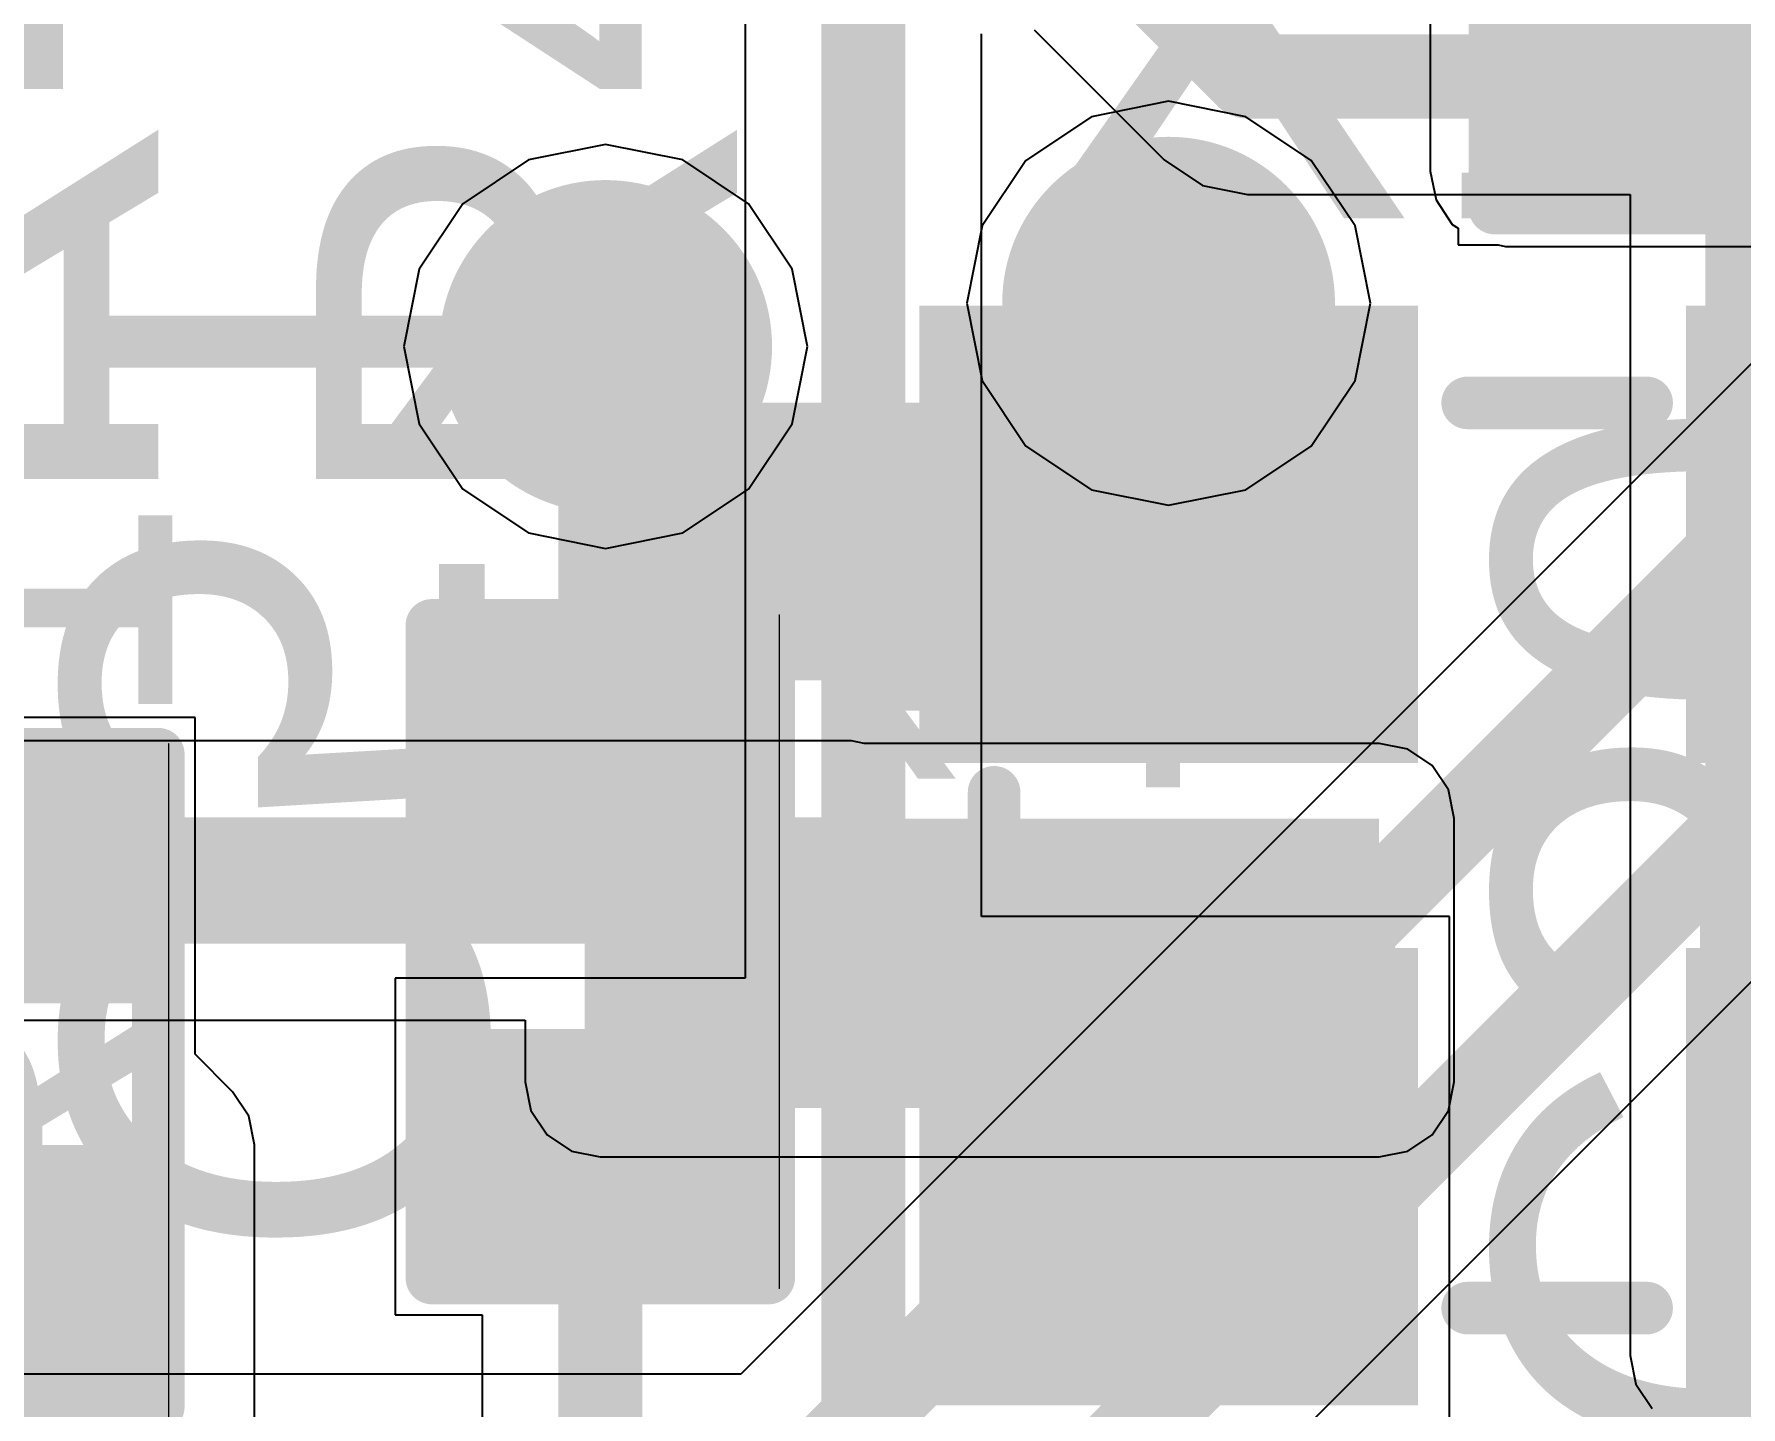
# Model space of a CAD drawing. Header units: inches. Extents: x -0.91 to 3.86, y -0.82 to 4.16.
# Drawn here: x 1.9162 to 2.0784, y 3.0251 to 3.1555 of the extents above; entities that cross this region are included whole.
import ezdxf

# ---------------------------------------------------------------- set-up
doc = ezdxf.new("R2010")
doc.units = ezdxf.units.IN
doc.header["$MEASUREMENT"] = 0
for name, color, linetype in [('Bottom Layer 1', 5, 'Continuous'), ('Bottom Overlay', 54, 'Continuous'), ('Bottom Paste', 16, 'Continuous'), ('Bottom Solder', 6, 'Continuous'), ('GND+Signal', 16, 'Continuous'), ('Mechanical 17', 56, 'Continuous'), ('PWR+Signal', 76, 'Continuous'), ('Top Layer 1', 1, 'Continuous'), ('Top Overlay', 2, 'Continuous'), ('Top Paste', 8, 'Continuous'), ('Top Solder', 216, 'Continuous'), ('Via Holes', 16, 'Continuous')]:
    doc.layers.add(name, color=color, linetype=linetype)
doc.styles.add('Arial', font='', dxfattribs={"height": 0.2})
doc.styles.get('Arial').set_extended_font_data('Arial')

# ---------------------------------------------------------------- blocks, each defined once
blk = doc.blocks.new('C___0402_1')
at = {"layer": 'Top Layer 1'}
for points in [[(-0.0275, -0.0125), (-0.0275, 0.0125), (-0.0095, 0.0125), (-0.0095, -0.0125)], [(0.0095, -0.0125), (0.0095, 0.0125), (0.0275, 0.0125), (0.0275, -0.0125)]]:
    blk.add_hatch(color=1, dxfattribs=at).paths.add_polyline_path(points)
at = {"layer": 'Top Paste'}
for points in [[(-0.0275, -0.0125), (-0.0275, 0.0125), (-0.0095, 0.0125), (-0.0095, -0.0125)], [(0.0095, -0.0125), (0.0095, 0.0125), (0.0275, 0.0125), (0.0275, -0.0125)]]:
    blk.add_hatch(color=8, dxfattribs=at).paths.add_polyline_path(points)
at = {"layer": 'Top Solder'}
for points in [[(-0.02986, -0.01486), (-0.02986, 0.01486), (-0.00714, 0.01486), (-0.00714, -0.01486)], [(0.00714, -0.01486), (0.00714, 0.01486), (0.02986, 0.01486), (0.02986, -0.01486)]]:
    blk.add_hatch(color=216, dxfattribs=at).paths.add_polyline_path(points)
at = {"layer": 'Top Overlay'}
for points in [[(-0.031, 0.016, 0.005, 0.005, 0), (-0.031, -0.016, 0.005, 0.005, 0)], [(-0.031, 0.016, 0.005, 0.005, 0), (-0.011, 0.016, 0.005, 0.005, 0)], [(0.011, 0.016, 0.005, 0.005, 0), (0.031, 0.016, 0.005, 0.005, 0)], [(0.031, 0.016, 0.005, 0.005, 0), (0.031, -0.016, 0.005, 0.005, 0)], [(-0.031, -0.016, 0.005, 0.005, 0), (-0.011, -0.016, 0.005, 0.005, 0)], [(0.011, -0.016, 0.005, 0.005, 0), (0.031, -0.016, 0.005, 0.005, 0)]]:
    blk.add_lwpolyline(points, format="xyseb", dxfattribs=at)
for points in [[(-0.03225, 0.016, 0.0025, 0.0025, 1), (-0.02975, 0.016, 0.0025, 0.0025, 1)], [(-0.03225, 0.016, 0.0025, 0.0025, 1), (-0.02975, 0.016, 0.0025, 0.0025, 1)], [(-0.01225, 0.016, 0.0025, 0.0025, 1), (-0.00975, 0.016, 0.0025, 0.0025, 1)], [(0.00975, 0.016, 0.0025, 0.0025, 1), (0.01225, 0.016, 0.0025, 0.0025, 1)], [(0.02975, 0.016, 0.0025, 0.0025, 1), (0.03225, 0.016, 0.0025, 0.0025, 1)], [(0.02975, 0.016, 0.0025, 0.0025, 1), (0.03225, 0.016, 0.0025, 0.0025, 1)], [(-0.03225, -0.016, 0.0025, 0.0025, 1), (-0.02975, -0.016, 0.0025, 0.0025, 1)], [(-0.03225, -0.016, 0.0025, 0.0025, 1), (-0.02975, -0.016, 0.0025, 0.0025, 1)], [(-0.01225, -0.016, 0.0025, 0.0025, 1), (-0.00975, -0.016, 0.0025, 0.0025, 1)], [(0.00975, -0.016, 0.0025, 0.0025, 1), (0.01225, -0.016, 0.0025, 0.0025, 1)], [(0.02975, -0.016, 0.0025, 0.0025, 1), (0.03225, -0.016, 0.0025, 0.0025, 1)], [(0.02975, -0.016, 0.0025, 0.0025, 1), (0.03225, -0.016, 0.0025, 0.0025, 1)]]:
    blk.add_lwpolyline(points, format="xyseb", close=True, dxfattribs=at)
blk = doc.blocks.new('C___0402_B_16')
at = {"layer": 'Bottom Layer 1'}
for points in [[(-0.0095, 0.0125), (-0.0095, -0.0125), (-0.0275, -0.0125), (-0.0275, 0.0125)], [(0.0275, 0.0125), (0.0275, -0.0125), (0.0095, -0.0125), (0.0095, 0.0125)]]:
    blk.add_hatch(color=5, dxfattribs=at).paths.add_polyline_path(points)
at = {"layer": 'Bottom Paste'}
for points in [[(-0.0095, 0.0125), (-0.0095, -0.0125), (-0.0275, -0.0125), (-0.0275, 0.0125)], [(0.0275, 0.0125), (0.0275, -0.0125), (0.0095, -0.0125), (0.0095, 0.0125)]]:
    blk.add_hatch(color=16, dxfattribs=at).paths.add_polyline_path(points)
at = {"layer": 'Bottom Solder'}
for points in [[(-0.00714, 0.01486), (-0.00714, -0.01486), (-0.02986, -0.01486), (-0.02986, 0.01486)], [(0.02986, 0.01486), (0.02986, -0.01486), (0.00714, -0.01486), (0.00714, 0.01486)]]:
    blk.add_hatch(color=6, dxfattribs=at).paths.add_polyline_path(points)
at = {"layer": 'Bottom Overlay'}
for points in [[(-0.031, 0.016, 0.005, 0.005, 0), (-0.031, -0.016, 0.005, 0.005, 0)], [(-0.031, 0.016, 0.005, 0.005, 0), (-0.011, 0.016, 0.005, 0.005, 0)], [(0.011, 0.016, 0.005, 0.005, 0), (0.031, 0.016, 0.005, 0.005, 0)], [(0.031, 0.016, 0.005, 0.005, 0), (0.031, -0.016, 0.005, 0.005, 0)], [(-0.031, -0.016, 0.005, 0.005, 0), (-0.011, -0.016, 0.005, 0.005, 0)], [(0.011, -0.016, 0.005, 0.005, 0), (0.031, -0.016, 0.005, 0.005, 0)]]:
    blk.add_lwpolyline(points, format="xyseb", dxfattribs=at)
for points in [[(-0.03225, 0.016, 0.0025, 0.0025, 1), (-0.02975, 0.016, 0.0025, 0.0025, 1)], [(-0.03225, 0.016, 0.0025, 0.0025, 1), (-0.02975, 0.016, 0.0025, 0.0025, 1)], [(-0.01225, 0.016, 0.0025, 0.0025, 1), (-0.00975, 0.016, 0.0025, 0.0025, 1)], [(0.00975, 0.016, 0.0025, 0.0025, 1), (0.01225, 0.016, 0.0025, 0.0025, 1)], [(0.02975, 0.016, 0.0025, 0.0025, 1), (0.03225, 0.016, 0.0025, 0.0025, 1)], [(0.02975, 0.016, 0.0025, 0.0025, 1), (0.03225, 0.016, 0.0025, 0.0025, 1)], [(-0.03225, -0.016, 0.0025, 0.0025, 1), (-0.02975, -0.016, 0.0025, 0.0025, 1)], [(-0.03225, -0.016, 0.0025, 0.0025, 1), (-0.02975, -0.016, 0.0025, 0.0025, 1)], [(-0.01225, -0.016, 0.0025, 0.0025, 1), (-0.00975, -0.016, 0.0025, 0.0025, 1)], [(0.00975, -0.016, 0.0025, 0.0025, 1), (0.01225, -0.016, 0.0025, 0.0025, 1)], [(0.02975, -0.016, 0.0025, 0.0025, 1), (0.03225, -0.016, 0.0025, 0.0025, 1)], [(0.02975, -0.016, 0.0025, 0.0025, 1), (0.03225, -0.016, 0.0025, 0.0025, 1)]]:
    blk.add_lwpolyline(points, format="xyseb", close=True, dxfattribs=at)
blk = doc.blocks.new('C___0402_B_17')
at = {"layer": 'Bottom Layer 1'}
for points in [[(-0.0095, 0.0125), (-0.0095, -0.0125), (-0.0275, -0.0125), (-0.0275, 0.0125)], [(0.0275, 0.0125), (0.0275, -0.0125), (0.0095, -0.0125), (0.0095, 0.0125)]]:
    blk.add_hatch(color=5, dxfattribs=at).paths.add_polyline_path(points)
at = {"layer": 'Bottom Paste'}
for points in [[(-0.0095, 0.0125), (-0.0095, -0.0125), (-0.0275, -0.0125), (-0.0275, 0.0125)], [(0.0275, 0.0125), (0.0275, -0.0125), (0.0095, -0.0125), (0.0095, 0.0125)]]:
    blk.add_hatch(color=16, dxfattribs=at).paths.add_polyline_path(points)
at = {"layer": 'Bottom Solder'}
for points in [[(-0.00714, 0.01486), (-0.00714, -0.01486), (-0.02986, -0.01486), (-0.02986, 0.01486)], [(0.02986, 0.01486), (0.02986, -0.01486), (0.00714, -0.01486), (0.00714, 0.01486)]]:
    blk.add_hatch(color=6, dxfattribs=at).paths.add_polyline_path(points)
at = {"layer": 'Bottom Overlay'}
for points in [[(-0.031, 0.016, 0.005, 0.005, 0), (-0.031, -0.016, 0.005, 0.005, 0)], [(-0.031, 0.016, 0.005, 0.005, 0), (-0.011, 0.016, 0.005, 0.005, 0)], [(0.011, 0.016, 0.005, 0.005, 0), (0.031, 0.016, 0.005, 0.005, 0)], [(0.031, 0.016, 0.005, 0.005, 0), (0.031, -0.016, 0.005, 0.005, 0)], [(-0.031, -0.016, 0.005, 0.005, 0), (-0.011, -0.016, 0.005, 0.005, 0)], [(0.011, -0.016, 0.005, 0.005, 0), (0.031, -0.016, 0.005, 0.005, 0)]]:
    blk.add_lwpolyline(points, format="xyseb", dxfattribs=at)
for points in [[(-0.03225, 0.016, 0.0025, 0.0025, 1), (-0.02975, 0.016, 0.0025, 0.0025, 1)], [(-0.03225, 0.016, 0.0025, 0.0025, 1), (-0.02975, 0.016, 0.0025, 0.0025, 1)], [(-0.01225, 0.016, 0.0025, 0.0025, 1), (-0.00975, 0.016, 0.0025, 0.0025, 1)], [(0.00975, 0.016, 0.0025, 0.0025, 1), (0.01225, 0.016, 0.0025, 0.0025, 1)], [(0.02975, 0.016, 0.0025, 0.0025, 1), (0.03225, 0.016, 0.0025, 0.0025, 1)], [(0.02975, 0.016, 0.0025, 0.0025, 1), (0.03225, 0.016, 0.0025, 0.0025, 1)], [(-0.03225, -0.016, 0.0025, 0.0025, 1), (-0.02975, -0.016, 0.0025, 0.0025, 1)], [(-0.03225, -0.016, 0.0025, 0.0025, 1), (-0.02975, -0.016, 0.0025, 0.0025, 1)], [(-0.01225, -0.016, 0.0025, 0.0025, 1), (-0.00975, -0.016, 0.0025, 0.0025, 1)], [(0.00975, -0.016, 0.0025, 0.0025, 1), (0.01225, -0.016, 0.0025, 0.0025, 1)], [(0.02975, -0.016, 0.0025, 0.0025, 1), (0.03225, -0.016, 0.0025, 0.0025, 1)], [(0.02975, -0.016, 0.0025, 0.0025, 1), (0.03225, -0.016, 0.0025, 0.0025, 1)]]:
    blk.add_lwpolyline(points, format="xyseb", close=True, dxfattribs=at)
blk = doc.blocks.new('C___0402_B_38')
at = {"layer": 'Bottom Layer 1'}
for points in [[(-0.0095, 0.0125), (-0.0095, -0.0125), (-0.0275, -0.0125), (-0.0275, 0.0125)], [(0.0275, 0.0125), (0.0275, -0.0125), (0.0095, -0.0125), (0.0095, 0.0125)]]:
    blk.add_hatch(color=5, dxfattribs=at).paths.add_polyline_path(points)
at = {"layer": 'Bottom Paste'}
for points in [[(-0.0095, 0.0125), (-0.0095, -0.0125), (-0.0275, -0.0125), (-0.0275, 0.0125)], [(0.0275, 0.0125), (0.0275, -0.0125), (0.0095, -0.0125), (0.0095, 0.0125)]]:
    blk.add_hatch(color=16, dxfattribs=at).paths.add_polyline_path(points)
at = {"layer": 'Bottom Solder'}
for points in [[(-0.00714, 0.01486), (-0.00714, -0.01486), (-0.02986, -0.01486), (-0.02986, 0.01486)], [(0.02986, 0.01486), (0.02986, -0.01486), (0.00714, -0.01486), (0.00714, 0.01486)]]:
    blk.add_hatch(color=6, dxfattribs=at).paths.add_polyline_path(points)
at = {"layer": 'Bottom Overlay'}
for points in [[(-0.031, 0.016, 0.005, 0.005, 0), (-0.031, -0.016, 0.005, 0.005, 0)], [(-0.031, 0.016, 0.005, 0.005, 0), (-0.011, 0.016, 0.005, 0.005, 0)], [(0.011, 0.016, 0.005, 0.005, 0), (0.031, 0.016, 0.005, 0.005, 0)], [(0.031, 0.016, 0.005, 0.005, 0), (0.031, -0.016, 0.005, 0.005, 0)], [(-0.031, -0.016, 0.005, 0.005, 0), (-0.011, -0.016, 0.005, 0.005, 0)], [(0.011, -0.016, 0.005, 0.005, 0), (0.031, -0.016, 0.005, 0.005, 0)]]:
    blk.add_lwpolyline(points, format="xyseb", dxfattribs=at)
for points in [[(-0.03225, 0.016, 0.0025, 0.0025, 1), (-0.02975, 0.016, 0.0025, 0.0025, 1)], [(-0.03225, 0.016, 0.0025, 0.0025, 1), (-0.02975, 0.016, 0.0025, 0.0025, 1)], [(-0.01225, 0.016, 0.0025, 0.0025, 1), (-0.00975, 0.016, 0.0025, 0.0025, 1)], [(0.00975, 0.016, 0.0025, 0.0025, 1), (0.01225, 0.016, 0.0025, 0.0025, 1)], [(0.02975, 0.016, 0.0025, 0.0025, 1), (0.03225, 0.016, 0.0025, 0.0025, 1)], [(0.02975, 0.016, 0.0025, 0.0025, 1), (0.03225, 0.016, 0.0025, 0.0025, 1)], [(-0.03225, -0.016, 0.0025, 0.0025, 1), (-0.02975, -0.016, 0.0025, 0.0025, 1)], [(-0.03225, -0.016, 0.0025, 0.0025, 1), (-0.02975, -0.016, 0.0025, 0.0025, 1)], [(-0.01225, -0.016, 0.0025, 0.0025, 1), (-0.00975, -0.016, 0.0025, 0.0025, 1)], [(0.00975, -0.016, 0.0025, 0.0025, 1), (0.01225, -0.016, 0.0025, 0.0025, 1)], [(0.02975, -0.016, 0.0025, 0.0025, 1), (0.03225, -0.016, 0.0025, 0.0025, 1)], [(0.02975, -0.016, 0.0025, 0.0025, 1), (0.03225, -0.016, 0.0025, 0.0025, 1)]]:
    blk.add_lwpolyline(points, format="xyseb", close=True, dxfattribs=at)
blk = doc.blocks.new('R___0402_84')
at = {"layer": 'Top Layer 1'}
for points in [[(-0.0275, -0.0125), (-0.0275, 0.0125), (-0.0095, 0.0125), (-0.0095, -0.0125)], [(0.0095, -0.0125), (0.0095, 0.0125), (0.0275, 0.0125), (0.0275, -0.0125)]]:
    blk.add_hatch(color=1, dxfattribs=at).paths.add_polyline_path(points)
at = {"layer": 'Top Paste'}
for points in [[(-0.0275, -0.0125), (-0.0275, 0.0125), (-0.0095, 0.0125), (-0.0095, -0.0125)], [(0.0095, -0.0125), (0.0095, 0.0125), (0.0275, 0.0125), (0.0275, -0.0125)]]:
    blk.add_hatch(color=8, dxfattribs=at).paths.add_polyline_path(points)
at = {"layer": 'Top Solder'}
for points in [[(-0.02966, -0.01467), (-0.02966, 0.01466), (-0.00733, 0.01466), (-0.00733, -0.01467)], [(0.00734, -0.01467), (0.00734, 0.01466), (0.02967, 0.01466), (0.02967, -0.01467)]]:
    blk.add_hatch(color=216, dxfattribs=at).paths.add_polyline_path(points)
at = {"layer": 'Top Overlay'}
for points in [[(-0.031, 0.016, 0.005, 0.005, 0), (-0.031, -0.016, 0.005, 0.005, 0)], [(-0.031, 0.016, 0.005, 0.005, 0), (0.031, 0.016, 0.005, 0.005, 0)], [(0.031, 0.016, 0.005, 0.005, 0), (0.031, -0.016, 0.005, 0.005, 0)], [(-0.031, -0.016, 0.005, 0.005, 0), (0.031, -0.016, 0.005, 0.005, 0)], [(-0.032, -0.017, 0.000127, 0.000127, 0), (0.032, -0.017, 0.000127, 0.000127, 0)]]:
    blk.add_lwpolyline(points, format="xyseb", dxfattribs=at)
for points in [[(-0.03225, 0.016, 0.0025, 0.0025, 1), (-0.02975, 0.016, 0.0025, 0.0025, 1)], [(-0.03225, 0.016, 0.0025, 0.0025, 1), (-0.02975, 0.016, 0.0025, 0.0025, 1)], [(0.02975, 0.016, 0.0025, 0.0025, 1), (0.03225, 0.016, 0.0025, 0.0025, 1)], [(0.02975, 0.016, 0.0025, 0.0025, 1), (0.03225, 0.016, 0.0025, 0.0025, 1)], [(-0.03225, -0.016, 0.0025, 0.0025, 1), (-0.02975, -0.016, 0.0025, 0.0025, 1)], [(-0.03225, -0.016, 0.0025, 0.0025, 1), (-0.02975, -0.016, 0.0025, 0.0025, 1)], [(0.02975, -0.016, 0.0025, 0.0025, 1), (0.03225, -0.016, 0.0025, 0.0025, 1)], [(0.02975, -0.016, 0.0025, 0.0025, 1), (0.03225, -0.016, 0.0025, 0.0025, 1)], [(-0.03203, -0.017, 0.0000635, 0.0000635, 1), (-0.03197, -0.017, 0.0000635, 0.0000635, 1)], [(0.03197, -0.017, 0.0000635, 0.0000635, 1), (0.03203, -0.017, 0.0000635, 0.0000635, 1)]]:
    blk.add_lwpolyline(points, format="xyseb", close=True, dxfattribs=at)
blk = doc.blocks.new('R___0402_85')
at = {"layer": 'Top Layer 1'}
for points in [[(-0.0275, -0.0125), (-0.0275, 0.0125), (-0.0095, 0.0125), (-0.0095, -0.0125)], [(0.0095, -0.0125), (0.0095, 0.0125), (0.0275, 0.0125), (0.0275, -0.0125)]]:
    blk.add_hatch(color=1, dxfattribs=at).paths.add_polyline_path(points)
at = {"layer": 'Top Paste'}
for points in [[(-0.0275, -0.0125), (-0.0275, 0.0125), (-0.0095, 0.0125), (-0.0095, -0.0125)], [(0.0095, -0.0125), (0.0095, 0.0125), (0.0275, 0.0125), (0.0275, -0.0125)]]:
    blk.add_hatch(color=8, dxfattribs=at).paths.add_polyline_path(points)
at = {"layer": 'Top Solder'}
for points in [[(-0.02967, -0.01467), (-0.02967, 0.01466), (-0.00733, 0.01466), (-0.00733, -0.01467)], [(0.00733, -0.01467), (0.00733, 0.01466), (0.02967, 0.01466), (0.02967, -0.01467)]]:
    blk.add_hatch(color=216, dxfattribs=at).paths.add_polyline_path(points)
at = {"layer": 'Top Overlay'}
for points in [[(-0.031, 0.016, 0.005, 0.005, 0), (-0.031, -0.016, 0.005, 0.005, 0)], [(-0.031, 0.016, 0.005, 0.005, 0), (0.031, 0.016, 0.005, 0.005, 0)], [(0.031, 0.016, 0.005, 0.005, 0), (0.031, -0.016, 0.005, 0.005, 0)], [(-0.031, -0.016, 0.005, 0.005, 0), (0.031, -0.016, 0.005, 0.005, 0)], [(-0.032, -0.017, 0.000127, 0.000127, 0), (0.032, -0.017, 0.000127, 0.000127, 0)]]:
    blk.add_lwpolyline(points, format="xyseb", dxfattribs=at)
for points in [[(-0.03225, 0.016, 0.0025, 0.0025, 1), (-0.02975, 0.016, 0.0025, 0.0025, 1)], [(-0.03225, 0.016, 0.0025, 0.0025, 1), (-0.02975, 0.016, 0.0025, 0.0025, 1)], [(0.02975, 0.016, 0.0025, 0.0025, 1), (0.03225, 0.016, 0.0025, 0.0025, 1)], [(0.02975, 0.016, 0.0025, 0.0025, 1), (0.03225, 0.016, 0.0025, 0.0025, 1)], [(-0.03225, -0.016, 0.0025, 0.0025, 1), (-0.02975, -0.016, 0.0025, 0.0025, 1)], [(-0.03225, -0.016, 0.0025, 0.0025, 1), (-0.02975, -0.016, 0.0025, 0.0025, 1)], [(0.02975, -0.016, 0.0025, 0.0025, 1), (0.03225, -0.016, 0.0025, 0.0025, 1)], [(0.02975, -0.016, 0.0025, 0.0025, 1), (0.03225, -0.016, 0.0025, 0.0025, 1)], [(-0.03203, -0.017, 0.0000635, 0.0000635, 1), (-0.03197, -0.017, 0.0000635, 0.0000635, 1)], [(0.03197, -0.017, 0.0000635, 0.0000635, 1), (0.03203, -0.017, 0.0000635, 0.0000635, 1)]]:
    blk.add_lwpolyline(points, format="xyseb", close=True, dxfattribs=at)
blk = doc.blocks.new('SMD2520_4P_102')
at = {"layer": 'Top Layer 1'}
for points in [[(-0.0561, 0.04823), (-0.01673, 0.04823), (-0.01673, 0.0128), (-0.0561, 0.0128)], [(0.01673, 0.04823), (0.0561, 0.04823), (0.0561, 0.0128), (0.01673, 0.0128)], [(-0.0561, -0.0128), (-0.01673, -0.0128), (-0.01673, -0.04823), (-0.0561, -0.04823)], [(0.01673, -0.0128), (0.0561, -0.0128), (0.0561, -0.04823), (0.01673, -0.04823)]]:
    blk.add_hatch(color=1, dxfattribs=at).paths.add_polyline_path(points)
at = {"layer": 'Top Paste'}
for points in [[(-0.0561, 0.04823), (-0.01673, 0.04823), (-0.01673, 0.0128), (-0.0561, 0.0128)], [(0.01673, 0.04823), (0.0561, 0.04823), (0.0561, 0.0128), (0.01673, 0.0128)], [(-0.0561, -0.0128), (-0.01673, -0.0128), (-0.01673, -0.04823), (-0.0561, -0.04823)], [(0.01673, -0.0128), (0.0561, -0.0128), (0.0561, -0.04823), (0.01673, -0.04823)]]:
    blk.add_hatch(color=8, dxfattribs=at).paths.add_polyline_path(points)
at = {"layer": 'Top Solder'}
for points in [[(-0.0601, 0.05223), (-0.01273, 0.05223), (-0.01273, 0.0088), (-0.0601, 0.0088)], [(0.01273, 0.05223), (0.0601, 0.05223), (0.0601, 0.0088), (0.01273, 0.0088)], [(-0.0601, -0.0088), (-0.01273, -0.0088), (-0.01273, -0.05223), (-0.0601, -0.05223)], [(0.01273, -0.0088), (0.0601, -0.0088), (0.0601, -0.05223), (0.01273, -0.05223)]]:
    blk.add_hatch(color=216, dxfattribs=at).paths.add_polyline_path(points)
at = {"layer": 'Top Overlay'}
for points in [[(0.008, 0.043, 0.005, 0.005, 0), (-0.009, 0.043, 0.005, 0.005, 0)], [(-0.053, 0.006, 0.005, 0.005, 0), (-0.053, -0.006, 0.005, 0.005, 0)], [(0.053, 0.006, 0.005, 0.005, 0), (0.053, -0.006, 0.005, 0.005, 0)], [(-0.063, -0.029, 0.005, 0.005, 0), (-0.068, -0.024, 0.005, 0.005, 0)], [(-0.068, -0.024, 0.005, 0.005, 0), (-0.068, -0.034, 0.005, 0.005, 0)], [(-0.063, -0.029, 0.005, 0.005, 0), (-0.068, -0.034, 0.005, 0.005, 0)], [(0.008, -0.043, 0.005, 0.005, 0), (-0.009, -0.043, 0.005, 0.005, 0)]]:
    blk.add_lwpolyline(points, format="xyseb", dxfattribs=at)
for points in [[(-0.01025, 0.043, 0.0025, 0.0025, 1), (-0.00775, 0.043, 0.0025, 0.0025, 1)], [(0.00675, 0.043, 0.0025, 0.0025, 1), (0.00925, 0.043, 0.0025, 0.0025, 1)], [(-0.05425, 0.006, 0.0025, 0.0025, 1), (-0.05175, 0.006, 0.0025, 0.0025, 1)], [(0.05175, 0.006, 0.0025, 0.0025, 1), (0.05425, 0.006, 0.0025, 0.0025, 1)], [(-0.05425, -0.006, 0.0025, 0.0025, 1), (-0.05175, -0.006, 0.0025, 0.0025, 1)], [(0.05175, -0.006, 0.0025, 0.0025, 1), (0.05425, -0.006, 0.0025, 0.0025, 1)], [(-0.06925, -0.024, 0.0025, 0.0025, 1), (-0.06675, -0.024, 0.0025, 0.0025, 1)], [(-0.06925, -0.024, 0.0025, 0.0025, 1), (-0.06675, -0.024, 0.0025, 0.0025, 1)], [(-0.06425, -0.029, 0.0025, 0.0025, 1), (-0.06175, -0.029, 0.0025, 0.0025, 1)], [(-0.06425, -0.029, 0.0025, 0.0025, 1), (-0.06175, -0.029, 0.0025, 0.0025, 1)], [(-0.06925, -0.034, 0.0025, 0.0025, 1), (-0.06675, -0.034, 0.0025, 0.0025, 1)], [(-0.06925, -0.034, 0.0025, 0.0025, 1), (-0.06675, -0.034, 0.0025, 0.0025, 1)], [(-0.01025, -0.043, 0.0025, 0.0025, 1), (-0.00775, -0.043, 0.0025, 0.0025, 1)], [(0.00675, -0.043, 0.0025, 0.0025, 1), (0.00925, -0.043, 0.0025, 0.0025, 1)]]:
    blk.add_lwpolyline(points, format="xyseb", close=True, dxfattribs=at)

msp = doc.modelspace()

# ---------------------------------------------------------------- hatches: boundary and pattern name
at = {"layer": 'Bottom Layer 1'}
for points in [[(2.056, 3.1425), (2.128, 3.1425), (2.128, 3.161), (2.056, 3.161)], [(1.97, 3.056), (2.044, 3.056), (2.044, 3.081), (1.97, 3.081)]]:
    msp.add_hatch(color=5, dxfattribs=at).paths.add_polyline_path(points)
h = msp.add_hatch(color=5, dxfattribs=at)
edge = h.paths.add_edge_path()
edge.add_arc((2.024, 3.12996), 0.01181, 0, 360)
h = msp.add_hatch(color=5, dxfattribs=at)
edge = h.paths.add_edge_path()
edge.add_arc((1.97051, 3.12585), 0.01181, 0, 360)
at = {"layer": 'Bottom Solder'}
h = msp.add_hatch(color=6, dxfattribs=at)
edge = h.paths.add_edge_path()
edge.add_arc((2.024, 3.12996), 0.01581, 0, 360)
h = msp.add_hatch(color=6, dxfattribs=at)
edge = h.paths.add_edge_path()
edge.add_arc((1.97051, 3.12585), 0.01581, 0, 360)
at = {"layer": 'GND+Signal'}
h = msp.add_hatch(color=16, dxfattribs=at)
edge = h.paths.add_edge_path()
edge.add_arc((2.024, 3.12996), 0.01181, 0, 360)
h = msp.add_hatch(color=16, dxfattribs=at)
edge = h.paths.add_edge_path()
edge.add_arc((1.97051, 3.12585), 0.01181, 0, 360)
at = {"layer": 'PWR+Signal'}
h = msp.add_hatch(color=76, dxfattribs=at)
edge = h.paths.add_edge_path()
edge.add_arc((2.024, 3.12996), 0.01181, 0, 360)
h = msp.add_hatch(color=76, dxfattribs=at)
edge = h.paths.add_edge_path()
edge.add_arc((1.97051, 3.12585), 0.01181, 0, 360)
at = {"layer": 'Top Layer 1'}
for points in [[(2.075, 3.03), (2.12, 3.03), (2.12, 3.165), (2.075, 3.165)], [(1.825, 2.925), (1.93, 2.925), (1.93, 3.05), (1.825, 3.05)]]:
    msp.add_hatch(color=1, dxfattribs=at).paths.add_polyline_path(points)
h = msp.add_hatch(color=1, dxfattribs=at)
edge = h.paths.add_edge_path()
edge.add_arc((2.024, 3.12996), 0.01181, 0, 360)
h = msp.add_hatch(color=1, dxfattribs=at)
edge = h.paths.add_edge_path()
edge.add_arc((1.97051, 3.12585), 0.01181, 0, 360)
at = {"layer": 'Via Holes'}
h = msp.add_hatch(color=7, dxfattribs=at)
edge = h.paths.add_edge_path()
edge.add_arc((2.024, 3.12996), 0.00591, 0, 360)
h = msp.add_hatch(color=7, dxfattribs=at)
edge = h.paths.add_edge_path()
edge.add_arc((1.97051, 3.12585), 0.00591, 0, 360)

# ---------------------------------------------------------------- linework, layer by layer
at = {"layer": 'Bottom Layer 1'}
for p, q in [((2.04886, 3.161), (2.04886, 3.1425)), ((2.04886, 3.1425), (2.04941, 3.13977)), ((2.04941, 3.13977), (2.05095, 3.13745)), ((2.05095, 3.13745), (2.0515, 3.13709)), ((2.0515, 3.13709), (2.0515, 3.1355)), ((2.0515, 3.1355), (2.05531, 3.1355)), ((2.05531, 3.1355), (2.056, 3.13536)), ((2.056, 3.13536), (2.09005, 3.13536)), ((1.99388, 3.08837), (1.88635, 3.08837)), ((1.99506, 3.08814), (1.99388, 3.08837)), ((2.044, 3.08814), (1.99506, 3.08814)), ((2.04673, 3.08759), (2.044, 3.08814)), ((2.04905, 3.08605), (2.04673, 3.08759)), ((2.05059, 3.08373), (2.04905, 3.08605)), ((2.05114, 3.081), (2.05059, 3.08373)), ((2.05114, 3.056), (2.05114, 3.081)), ((1.88635, 3.06186), (1.96286, 3.06186)), ((1.96286, 3.06186), (1.96286, 3.056)), ((1.96286, 3.056), (1.96341, 3.05327)), ((2.05059, 3.05327), (2.05114, 3.056)), ((1.96341, 3.05327), (1.96495, 3.05095)), ((2.04905, 3.05095), (2.05059, 3.05327)), ((1.96495, 3.05095), (1.96727, 3.04941)), ((2.04673, 3.04941), (2.04905, 3.05095)), ((1.96727, 3.04941), (1.97, 3.04886)), ((1.97, 3.04886), (2.044, 3.04886)), ((2.044, 3.04886), (2.04673, 3.04941))]:
    msp.add_line(p, q, dxfattribs=at)
for points in [[(1.873, 3.07512, 0.012, 0.012, 0), (1.99388, 3.07512, 0.012, 0.012, 0)], [(1.99388, 3.07512, 0.008, 0.008, 0), (2.003, 3.066, 0.008, 0.008, 0)]]:
    msp.add_lwpolyline(points, format="xyseb", dxfattribs=at)
for points in [[(1.99088, 3.07512, 0.006, 0.006, 1), (1.99688, 3.07512, 0.006, 0.006, 1)], [(1.99188, 3.07512, 0.004, 0.004, 1), (1.99588, 3.07512, 0.004, 0.004, 1)], [(2.001, 3.066, 0.004, 0.004, 1), (2.005, 3.066, 0.004, 0.004, 1)]]:
    msp.add_lwpolyline(points, format="xyseb", close=True, dxfattribs=at)
at = {"layer": 'GND+Signal'}
for p, q in [((2.10557, 3.15043), (1.98336, 3.02822)), ((2.024, 3.14914), (2.01666, 3.14768)), ((2.03134, 3.14768), (2.024, 3.14914)), ((2.01666, 3.14768), (2.01044, 3.14352)), ((2.03756, 3.14352), (2.03134, 3.14768)), ((1.97051, 3.14503), (1.96317, 3.14357)), ((1.97785, 3.14357), (1.97051, 3.14503)), ((1.96317, 3.14357), (1.95695, 3.13941)), ((1.98407, 3.13941), (1.97785, 3.14357)), ((2.01044, 3.14352), (2.00628, 3.1373)), ((2.04172, 3.1373), (2.03756, 3.14352)), ((1.95695, 3.13941), (1.95279, 3.13319)), ((1.98823, 3.13319), (1.98407, 3.13941)), ((2.00628, 3.1373), (2.00482, 3.12996)), ((2.04318, 3.12996), (2.04172, 3.1373)), ((1.95279, 3.13319), (1.95133, 3.12585)), ((1.98969, 3.12585), (1.98823, 3.13319)), ((2.00482, 3.12996), (2.00628, 3.12262)), ((2.04172, 3.12262), (2.04318, 3.12996)), ((1.95133, 3.12585), (1.95279, 3.11851)), ((1.98823, 3.11851), (1.98969, 3.12585)), ((2.00628, 3.12262), (2.01044, 3.11639)), ((2.03756, 3.11639), (2.04172, 3.12262)), ((1.95279, 3.11851), (1.95695, 3.11229)), ((1.98407, 3.11229), (1.98823, 3.11851)), ((2.01044, 3.11639), (2.01666, 3.11224)), ((2.03134, 3.11224), (2.03756, 3.11639)), ((1.95695, 3.11229), (1.96317, 3.10813)), ((1.97785, 3.10813), (1.98407, 3.11229)), ((2.01666, 3.11224), (2.024, 3.11078)), ((2.024, 3.11078), (2.03134, 3.11224)), ((1.96317, 3.10813), (1.97051, 3.10667)), ((1.97051, 3.10667), (1.97785, 3.10813)), ((2.00793, 2.99407), (2.11465, 3.10078)), ((1.98336, 3.02822), (1.79022, 3.02822))]:
    msp.add_line(p, q, dxfattribs=at)
for points in [[(1.988, 3.017, 0.008, 0.008, 0), (2.1135, 3.1425, 0.008, 0.008, 0)], [(2, 3.002, 0.008, 0.008, 0), (2.11, 3.112, 0.008, 0.008, 0)]]:
    msp.add_lwpolyline(points, format="xyseb", dxfattribs=at)
at = {"layer": 'PWR+Signal'}
for p, q in [((2.024, 3.14914), (2.01666, 3.14768)), ((2.03134, 3.14768), (2.024, 3.14914)), ((2.01666, 3.14768), (2.01044, 3.14352)), ((2.03756, 3.14352), (2.03134, 3.14768)), ((1.97051, 3.14503), (1.96317, 3.14357)), ((1.97785, 3.14357), (1.97051, 3.14503)), ((1.96317, 3.14357), (1.95695, 3.13941)), ((1.98407, 3.13941), (1.97785, 3.14357)), ((2.01044, 3.14352), (2.00628, 3.1373)), ((2.04172, 3.1373), (2.03756, 3.14352)), ((1.95695, 3.13941), (1.95279, 3.13319)), ((1.98823, 3.13319), (1.98407, 3.13941)), ((2.00628, 3.1373), (2.00482, 3.12996)), ((2.04318, 3.12996), (2.04172, 3.1373)), ((1.95279, 3.13319), (1.95133, 3.12585)), ((1.98969, 3.12585), (1.98823, 3.13319)), ((2.00482, 3.12996), (2.00628, 3.12262)), ((2.04172, 3.12262), (2.04318, 3.12996)), ((1.95133, 3.12585), (1.95279, 3.11851)), ((1.98823, 3.11851), (1.98969, 3.12585)), ((2.00628, 3.12262), (2.01044, 3.11639)), ((2.03756, 3.11639), (2.04172, 3.12262)), ((1.95279, 3.11851), (1.95695, 3.11229)), ((1.98407, 3.11229), (1.98823, 3.11851)), ((2.01044, 3.11639), (2.01666, 3.11224)), ((2.03134, 3.11224), (2.03756, 3.11639)), ((1.95695, 3.11229), (1.96317, 3.10813)), ((1.97785, 3.10813), (1.98407, 3.11229)), ((2.01666, 3.11224), (2.024, 3.11078)), ((2.024, 3.11078), (2.03134, 3.11224)), ((1.96317, 3.10813), (1.97051, 3.10667)), ((1.97051, 3.10667), (1.97785, 3.10813))]:
    msp.add_line(p, q, dxfattribs=at)
at = {"layer": 'Top Layer 1'}
for p, q in [((1.98378, 3.162), (1.98378, 3.06585)), ((2.01122, 3.15592), (2.02357, 3.14357)), ((2.00622, 3.07169), (2.00622, 3.15555)), ((2.02357, 3.14357), (2.02357, 3.14357)), ((2.02357, 3.14357), (2.02721, 3.14114)), ((2.02721, 3.14114), (2.0315, 3.14028)), ((2.0315, 3.14028), (2.06786, 3.14028)), ((2.06786, 3.14028), (2.06786, 3.03)), ((1.9315, 3.09061), (1.8925, 3.09061)), ((1.9315, 3.05861), (1.9315, 3.09061)), ((2.05069, 3.07169), (2.00622, 3.07169)), ((2.05069, 3.02226), (2.05069, 3.07169)), ((1.98378, 3.06585), (1.9505, 3.06585)), ((1.9505, 3.06585), (1.9505, 3.03385)), ((1.93502, 3.05506), (1.9315, 3.05861)), ((1.93505, 3.05505), (1.93502, 3.05506)), ((1.93659, 3.05273), (1.93505, 3.05505)), ((1.93714, 3.05), (1.93659, 3.05273)), ((1.93714, 2.94019), (1.93714, 3.05)), ((1.9505, 3.03385), (1.95879, 3.03385)), ((1.95879, 3.03385), (1.95879, 3.01779)), ((2.06786, 3.03), (2.06841, 3.02727)), ((2.06841, 3.02727), (2.06995, 3.02495))]:
    msp.add_line(p, q, dxfattribs=at)
for points in [[(2.008, 3.175, 0.008, 0.008, 0), (2.0315, 3.1515, 0.008, 0.008, 0)], [(1.995, 3.014, 0.008, 0.008, 0), (1.995, 3.162, 0.008, 0.008, 0)], [(2.0315, 3.1515, 0.008, 0.008, 0), (2.095, 3.1515, 0.008, 0.008, 0)], [(2.024, 3.108, 0.008, 0.008, 0), (2.024, 3.12996, 0.008, 0.008, 0)], [(1.97, 3.08685, 0.008, 0.008, 0), (1.97, 3.12534, 0.008, 0.008, 0)], [(1.97, 3.01779, 0.008, 0.008, 0), (1.97, 3.04985, 0.008, 0.008, 0)], [(2.02252, 3.04549, 0.008, 0.008, 0), (2.024, 3.04698, 0.008, 0.008, 0)], [(2.02252, 2.968, 0.008, 0.008, 0), (2.02252, 3.04549, 0.008, 0.008, 0)]]:
    msp.add_lwpolyline(points, format="xyseb", dxfattribs=at)
for points in [[(2.0295, 3.1515, 0.004, 0.004, 1), (2.0335, 3.1515, 0.004, 0.004, 1)], [(2.0295, 3.1515, 0.004, 0.004, 1), (2.0335, 3.1515, 0.004, 0.004, 1)], [(2.022, 3.12996, 0.004, 0.004, 1), (2.026, 3.12996, 0.004, 0.004, 1)], [(1.968, 3.12534, 0.004, 0.004, 1), (1.972, 3.12534, 0.004, 0.004, 1)], [(2.022, 3.108, 0.004, 0.004, 1), (2.026, 3.108, 0.004, 0.004, 1)], [(1.968, 3.08685, 0.004, 0.004, 1), (1.972, 3.08685, 0.004, 0.004, 1)], [(1.968, 3.04985, 0.004, 0.004, 1), (1.972, 3.04985, 0.004, 0.004, 1)], [(2.022, 3.04698, 0.004, 0.004, 1), (2.026, 3.04698, 0.004, 0.004, 1)], [(2.02052, 3.04549, 0.004, 0.004, 1), (2.02452, 3.04549, 0.004, 0.004, 1)], [(2.02052, 3.04549, 0.004, 0.004, 1), (2.02452, 3.04549, 0.004, 0.004, 1)]]:
    msp.add_lwpolyline(points, format="xyseb", close=True, dxfattribs=at)

# ---------------------------------------------------------------- block references
for name, p, rotation in [('C___0402_B_38', (2.071, 3.17), 90), ('C___0402_1', (2.095, 3.17), 90), ('SMD2520_4P_102', (2.06042, 3.07749), 180), ('C___0402_B_17', (1.987, 3.087), 90), ('C___0402_B_16', (2.027, 3.087), 90), ('R___0402_85', (1.97, 3.06835), 90), ('R___0402_84', (1.912, 3.05611), 90)]:
    msp.add_blockref(name, p, dxfattribs=dict(rotation=rotation))

# ---------------------------------------------------------------- texts
at = {"layer": 'Bottom Overlay', "style": 'Arial', "text_generation_flag": 2}
for s, p in [('C51', (1.91901, 3.03835)), ('C50', (2.05501, 3.01868))]:
    msp.add_text(s, height=0.04, rotation=270, dxfattribs=at).set_placement(p)
at = {"layer": 'Mechanical 17', "style": 'Arial'}
for s, height, p in [('R43', 0.0272, (2.10168, 3.06437)), ('R21', 0.02975, (1.92935, 3.0356)), ('Y1', 0.02975, (2.02509, 3.05309))]:
    msp.add_text(s, height=height, rotation=90, dxfattribs=at).set_placement(p)
at = {"layer": 'Top Overlay', "style": 'Arial'}
for s, p in [('R44', (1.98299, 3.10868)), ('R43', (1.92799, 3.10868))]:
    msp.add_text(s, height=0.04, rotation=90, dxfattribs=at).set_placement(p)
msp.add_text('X1', height=0.04, dxfattribs=at).set_placement((2.01034, 3.13801))

doc.saveas('drawing.dxf')
